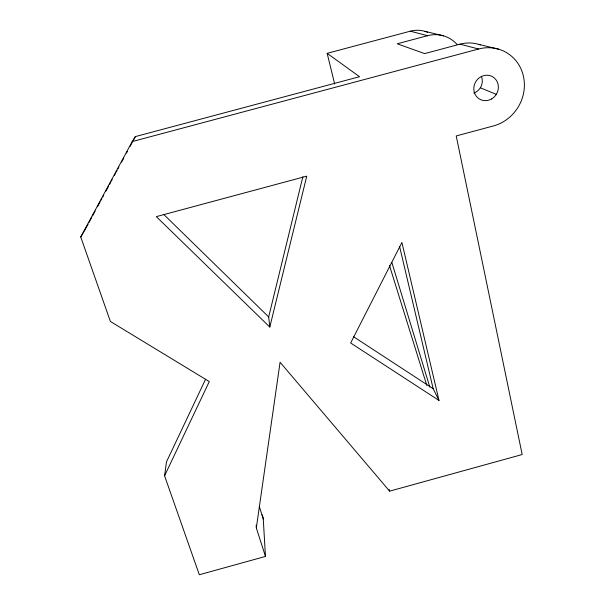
<?xml version="1.0" encoding="UTF-8"?>
<svg xmlns="http://www.w3.org/2000/svg" width="605" height="605" viewBox="0 0 605 605"><rect width="100%" height="100%" fill="white"/><g stroke="black" fill="none" stroke-linecap="round" stroke-linejoin="round"><path stroke-width="0.91" d="M261.965 514.787A32.557 16.917 -21.5 0 1 263.266 518.992L265.466 556.434L199.317 574.75L164.583 475.81L166.488 461.865L205.526 379.343M265.466 556.434L256.323 527.976L280.077 362.251L389.628 491.154L522.175 454.536L456.223 135.951L493.446 125.938A40.467 37.684 -59.6 0 0 523.665 77.372A40.467 37.684 -59.6 0 0 478.57 49.005L460.004 44.157L424.634 53.603L397.235 43.787L427.591 35.695A32.148 30.394 -65.3 0 1 456.994 44.377M269.8 327.055L306.75 176.161L156.309 216.628L269.8 327.055L268.68 316.952L302.878 176.668M164.583 475.81L209.292 381.566L110.397 321.467L80.73 236.963L132.2 141.578L135.369 136.594L359.521 76.706L327.154 53.338L410.311 31.18A29.335 27.853 -67.9 0 1 427.538 32.262M85.857 228.312L88.088 224.183M88.98 222.527L91.657 217.573M92.55 215.917L95.227 210.956M97.458 206.827L100.135 201.873M101.027 200.217L101.92 198.561M102.812 196.912L103.705 195.256M105.928 191.127L108.605 186.174M109.497 184.517L110.39 182.869M111.282 181.213L112.175 179.556M114.406 175.427L115.298 173.779M116.19 172.123L117.083 170.474M117.975 168.818L118.867 167.169M121.544 162.208L123.775 158.079M126.445 153.118L127.337 151.469M130.014 146.508L132.245 142.379M133.138 140.723L135.369 136.594M80.73 236.963L85.411 229.136M132.2 141.578L478.57 49.005M424.944 31.339L443.616 35.861M478.608 44.339L498.649 49.194M410.311 31.18L427.591 35.695M480.362 87.77L496.281 94.38M439.003 400.45L350.65 342.997L401.909 242.476L439.003 400.45L433.157 388.712L399.633 246.674M353.501 336.698L433.157 388.712M164.053 214.722L268.68 316.952M259.273 506.4L263.266 518.992M389.469 265.466L426.82 385.438M389.083 489.407L389.628 491.154M391.858 262.457L429.807 387.079M327.154 53.338L334.686 84.08M256.195 525.17L256.323 527.976M460.004 44.157A37.434 35.06 -61.4 0 1 480.37 44.914M481.429 76.495A12.16 11.374 -61 0 1 473.776 93.064M491.479 99.001A12.947 12.055 -59.5 0 0 492.969 76.964A12.947 12.055 -59.5 0 0 473.828 87.831A12.947 12.055 -59.5 0 0 491.479 99.001"/></g></svg>
